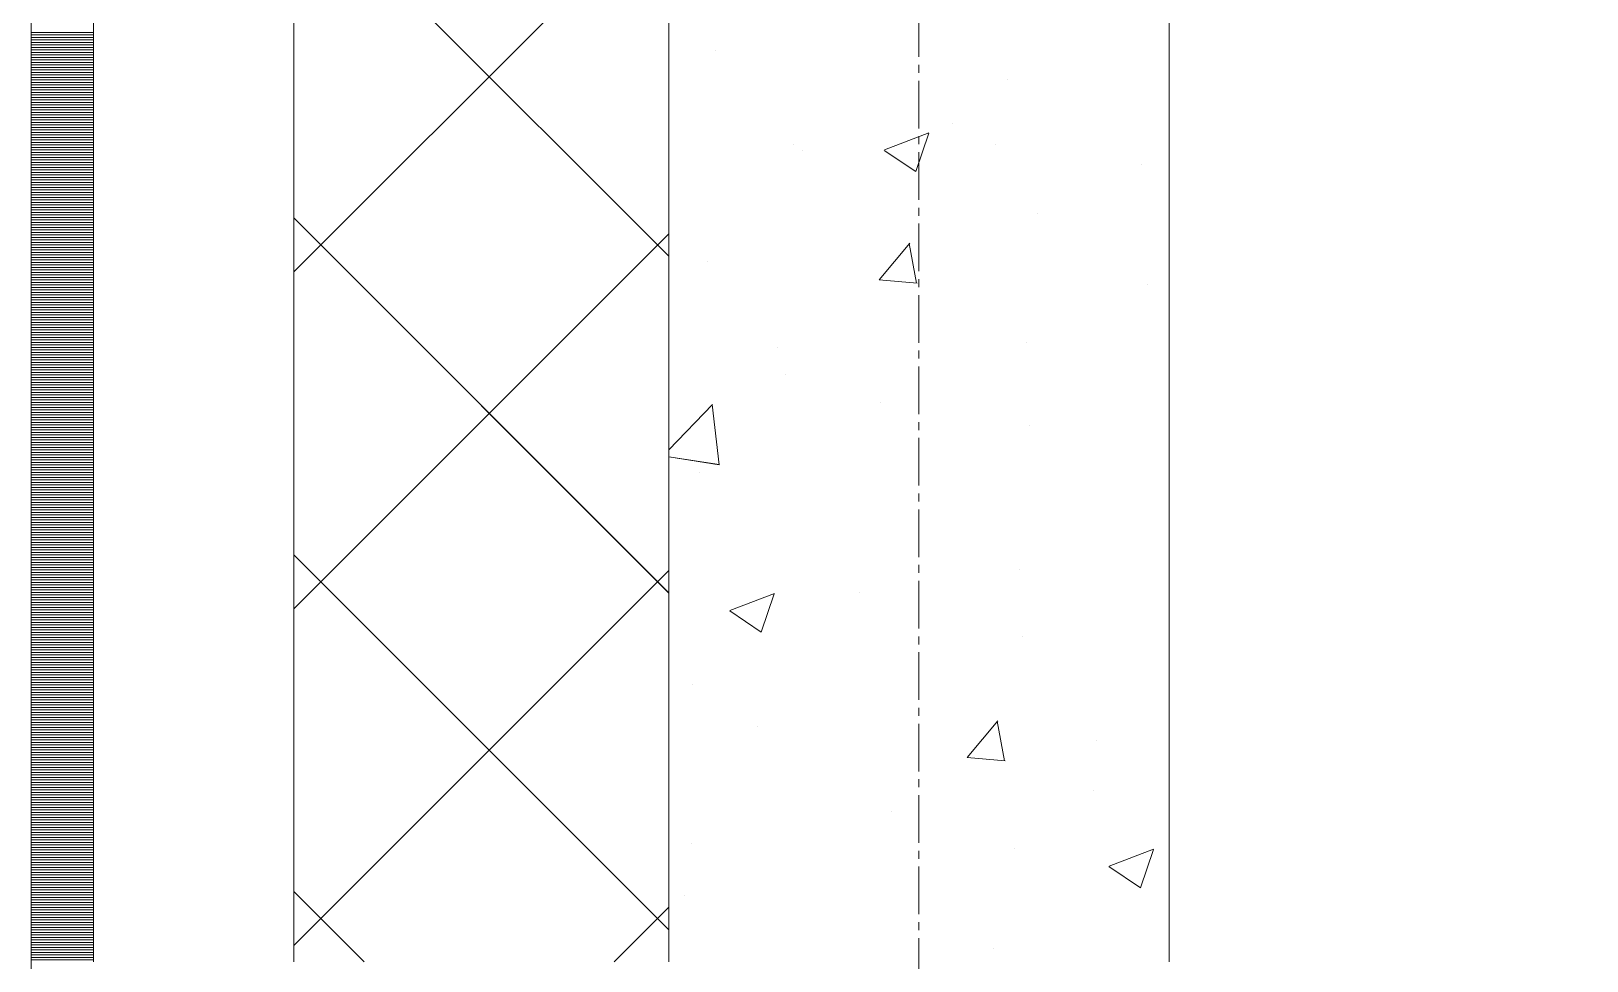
# Model space of a CAD drawing. Header units: millimetres. Extents: x 470010 to 1231400, y -134005 to 421770.
# Drawn here: x 806168 to 806790, y 137314 to 137685 of the extents above; entities that cross this region are included whole.
import ezdxf
from ezdxf.enums import TextEntityAlignment as Align

# ---------------------------------------------------------------- set-up
doc = ezdxf.new("R2010")
doc.units = ezdxf.units.MM
doc.linetypes.add('CENTER2', pattern=[28.575, 19.05, -3.175, 3.175, -3.175])
doc.linetypes.add('DASHED', pattern=[19.05, 12.7, -6.35])
doc.layers.get('Defpoints').update_dxf_attribs({"color": 140})
doc.layers.add('АР_Делит', color=120, linetype='Continuous', lineweight=0, plot=False)
for name, color, linetype, lineweight in [('АР_Стены ПЕНОблок', 52, 'Continuous', 20), ('АР_Тонкая', 254, 'Continuous', 5), ('АР_Утеплитель', 31, 'Continuous', 0), ('АР_Штриховка', 8, 'Continuous', 0)]:
    doc.layers.add(name, color=color, linetype=linetype, lineweight=lineweight)
doc.layers.add('РД_Оси_100', color=7, linetype='Continuous', lineweight=0, true_color=0x525252)
doc.styles.add('style1', font='ARIALN.TTF')

# ---------------------------------------------------------------- blocks, each defined once
blk = doc.blocks.new('СОШ_2200_АР_ОСИ_М100_28.05.24')
at = {"layer": 'АР_Делит', "color": 251, "linetype": 'DASHED', "true_color": 0x636466}
blk.add_lwpolyline([(114955, 135155), (114955, -355), (93595.036, -355), (93595.036, 13855), (94145, 13855), (94145, 68320), (66055, 68320), (66055, 13857.73), (83455, 13857.73), (83455, -355), (45245, -355), (45245, 13145), (44695, 13145), (44695, 26755), (45245, 26755), (45245, 68320), (20455, 68320), (20455, 26755), (27955, 26755), (27955, 13145), (-355, 13145), (-355, 100855)], dxfattribs=at)
at = {"layer": 'РД_Оси_100', "color": 251, "linetype": 'CENTER2', "true_color": 0x636466}
blk.add_line((0, -6155), (0, 139938.679), dxfattribs=at)
blk = doc.blocks.new('A$C9108343f')
at = {"layer": 'АР_Стены ПЕНОблок', "color": 18, "linetype": 'Continuous', "lineweight": 20, "true_color": 0x000000}
for p, q in [((140704.09, 313879.49), (140704.09, 237679.49)), ((140904.09, 237679.49), (140904.09, 313879.49))]:
    blk.add_line(p, q, dxfattribs=at)
at = {"layer": 'АР_Тонкая', "color": 18, "linetype": 'Continuous', "lineweight": 5, "true_color": 0x000000}
for p, q in [((140449.09, 313879.49), (140449.09, 237679.49)), ((140474.09, 313879.49), (140474.09, 237679.49)), ((140474.09, 237679.49), (140474.09, 313879.49)), ((140554.09, 237679.49), (140554.09, 313879.49))]:
    blk.add_line(p, q, dxfattribs=at)
at = {"layer": 'АР_Утеплитель', "color": 18, "linetype": 'Continuous', "lineweight": 0, "true_color": 0x000000}
for p, q in [((140554.09, 313879.49), (140554.09, 237679.49)), ((140704.09, 237679.49), (140704.09, 313879.49))]:
    blk.add_line(p, q, dxfattribs=at)
at = {"layer": 'АР_Штриховка', "color": 18, "linetype": 'Continuous', "lineweight": 0, "true_color": 0x000000}
for p, q in [((140704.09, 237961.71), (140554.09, 238111.71)), ((140554.09, 237955.43), (140704.09, 238105.43)), ((140449.09, 238051.24), (140474.09, 238051.24)), ((140449.09, 238050.24), (140474.09, 238050.24)), ((140449.09, 238049.24), (140474.09, 238049.24)), ((140449.09, 238048.24), (140474.09, 238048.24)), ((140449.09, 238047.24), (140474.09, 238047.24)), ((140449.09, 238046.24), (140474.09, 238046.24)), ((140449.09, 238045.24), (140474.09, 238045.24)), ((140449.09, 238044.24), (140474.09, 238044.24)), ((140449.09, 238043.24), (140474.09, 238043.24)), ((140449.09, 238042.24), (140474.09, 238042.24)), ((140449.09, 238041.24), (140474.09, 238041.24)), ((140449.09, 238040.24), (140474.09, 238040.24)), ((140722.67, 238044.15), (140722.67, 238044.15)), ((140449.09, 238039.24), (140474.09, 238039.24)), ((140449.09, 238038.24), (140474.09, 238038.24)), ((140449.09, 238037.24), (140474.09, 238037.24)), ((140449.09, 238036.24), (140474.09, 238036.24)), ((140449.09, 238035.24), (140474.09, 238035.24)), ((140449.09, 238034.24), (140474.09, 238034.24)), ((140449.09, 238033.24), (140474.09, 238033.24)), ((140449.09, 238032.24), (140474.09, 238032.24)), ((140449.09, 238031.24), (140474.09, 238031.24)), ((140449.09, 238030.24), (140474.09, 238030.24)), ((140449.09, 238029.24), (140474.09, 238029.24)), ((140449.09, 238028.24), (140474.09, 238028.24)), ((140449.09, 238027.24), (140474.09, 238027.24)), ((140839.45, 238032.46), (140839.45, 238032.46)), ((140449.09, 238026.24), (140474.09, 238026.24)), ((140449.09, 238025.24), (140474.09, 238025.24)), ((140449.09, 238024.24), (140474.09, 238024.24)), ((140449.09, 238023.24), (140474.09, 238023.24)), ((140449.09, 238022.24), (140474.09, 238022.24)), ((140449.09, 238021.24), (140474.09, 238021.24)), ((140449.09, 238020.24), (140474.09, 238020.24)), ((140449.09, 238019.24), (140474.09, 238019.24)), ((140449.09, 238018.24), (140474.09, 238018.24)), ((140449.09, 238017.24), (140474.09, 238017.24)), ((140449.09, 238016.24), (140474.09, 238016.24)), ((140449.09, 238015.24), (140474.09, 238015.24)), ((140817.59, 238014.72), (140817.59, 238014.72)), ((140449.09, 238014.24), (140474.09, 238014.24)), ((140449.09, 238013.24), (140474.09, 238013.24)), ((140449.09, 238012.24), (140474.09, 238012.24)), ((140449.09, 238011.24), (140474.09, 238011.24)), ((140449.09, 238010.24), (140474.09, 238010.24)), ((140449.09, 238009.24), (140474.09, 238009.24)), ((140790.3, 238004.23), (140808.09, 238011.06)), ((140802.86, 237995.53), (140808.01, 238010.88)), ((140449.09, 238008.24), (140474.09, 238008.24)), ((140449.09, 238007.24), (140474.09, 238007.24)), ((140449.09, 238006.24), (140474.09, 238006.24)), ((140449.09, 238005.24), (140474.09, 238005.24)), ((140449.09, 238004.24), (140474.09, 238004.24)), ((140449.09, 238003.24), (140474.09, 238003.24)), ((140449.09, 238002.24), (140474.09, 238002.24)), ((140754, 238006.35), (140754, 238006.35)), ((140757.42, 238004.07), (140757.42, 238004.07)), ((140790.22, 238004.05), (140802.86, 237995.53)), ((140834.74, 238006.36), (140834.74, 238006.36)), ((140449.09, 238001.24), (140474.09, 238001.24)), ((140449.09, 238000.24), (140474.09, 238000.24)), ((140449.09, 237999.24), (140474.09, 237999.24)), ((140449.09, 237998.24), (140474.09, 237998.24)), ((140449.09, 237997.24), (140474.09, 237997.24)), ((140449.09, 237996.24), (140474.09, 237996.24)), ((140893.01, 237998.34), (140893.01, 237998.34)), ((140449.09, 237995.24), (140474.09, 237995.24)), ((140449.09, 237994.24), (140474.09, 237994.24)), ((140449.09, 237993.24), (140474.09, 237993.24)), ((140449.09, 237992.24), (140474.09, 237992.24)), ((140449.09, 237991.24), (140474.09, 237991.24)), ((140449.09, 237990.24), (140474.09, 237990.24)), ((140449.09, 237989.24), (140474.09, 237989.24)), ((140449.09, 237988.24), (140474.09, 237988.24)), ((140449.09, 237987.24), (140474.09, 237987.24)), ((140449.09, 237986.24), (140474.09, 237986.24)), ((140449.09, 237985.24), (140474.09, 237985.24)), ((140449.09, 237984.24), (140474.09, 237984.24)), ((140449.09, 237983.24), (140474.09, 237983.24)), ((140449.09, 237982.24), (140474.09, 237982.24)), ((140449.09, 237981.24), (140474.09, 237981.24)), ((140449.09, 237980.24), (140474.09, 237980.24)), ((140449.09, 237979.24), (140474.09, 237979.24)), ((140449.09, 237978.24), (140474.09, 237978.24)), ((140449.09, 237977.24), (140474.09, 237977.24)), ((140851.5, 237978.64), (140851.5, 237978.64)), ((140449.09, 237976.24), (140474.09, 237976.24)), ((140449.09, 237975.24), (140474.09, 237975.24)), ((140449.09, 237974.24), (140474.09, 237974.24)), ((140449.09, 237973.24), (140474.09, 237973.24)), ((140449.09, 237972.24), (140474.09, 237972.24)), ((140449.09, 237971.24), (140474.09, 237971.24)), ((140704.09, 237827.01), (140554.09, 237977.01)), ((140449.09, 237970.24), (140474.09, 237970.24)), ((140449.09, 237969.24), (140474.09, 237969.24)), ((140449.09, 237968.24), (140474.09, 237968.24)), ((140449.09, 237967.24), (140474.09, 237967.24)), ((140449.09, 237966.24), (140474.09, 237966.24)), ((140449.09, 237965.24), (140474.09, 237965.24)), ((140554.09, 237820.72), (140704.09, 237970.72)), ((140788.17, 237952.28), (140800.41, 237966.88)), ((140803.1, 237950.9), (140800.16, 237966.82)), ((140449.09, 237964.24), (140474.09, 237964.24)), ((140449.09, 237963.24), (140474.09, 237963.24)), ((140449.09, 237962.24), (140474.09, 237962.24)), ((140449.09, 237961.24), (140474.09, 237961.24)), ((140449.09, 237960.24), (140474.09, 237960.24)), ((140449.09, 237959.24), (140474.09, 237959.24)), ((140719.58, 237959.59), (140719.58, 237959.59)), ((140449.09, 237958.24), (140474.09, 237958.24)), ((140449.09, 237957.24), (140474.09, 237957.24)), ((140449.09, 237956.24), (140474.09, 237956.24)), ((140449.09, 237955.24), (140474.09, 237955.24)), ((140449.09, 237954.24), (140474.09, 237954.24)), ((140449.09, 237953.24), (140474.09, 237953.24)), ((140788.17, 237952.27), (140803.35, 237950.95)), ((140449.09, 237952.24), (140474.09, 237952.24)), ((140449.09, 237951.24), (140474.09, 237951.24)), ((140449.09, 237950.24), (140474.09, 237950.24)), ((140449.09, 237949.24), (140474.09, 237949.24)), ((140449.09, 237948.24), (140474.09, 237948.24)), ((140449.09, 237947.24), (140474.09, 237947.24)), ((140449.09, 237946.24), (140474.09, 237946.24)), ((140895.6, 237950.59), (140895.6, 237950.59)), ((140449.09, 237945.24), (140474.09, 237945.24)), ((140449.09, 237944.24), (140474.09, 237944.24)), ((140449.09, 237943.24), (140474.09, 237943.24)), ((140449.09, 237942.24), (140474.09, 237942.24)), ((140449.09, 237941.24), (140474.09, 237941.24)), ((140449.09, 237940.24), (140474.09, 237940.24)), ((140449.09, 237939.24), (140474.09, 237939.24)), ((140449.09, 237938.24), (140474.09, 237938.24)), ((140449.09, 237937.24), (140474.09, 237937.24)), ((140449.09, 237936.24), (140474.09, 237936.24)), ((140449.09, 237935.24), (140474.09, 237935.24)), ((140449.09, 237934.24), (140474.09, 237934.24)), ((140449.09, 237933.24), (140474.09, 237933.24)), ((140449.09, 237932.24), (140474.09, 237932.24)), ((140449.09, 237931.24), (140474.09, 237931.24)), ((140449.09, 237930.24), (140474.09, 237930.24)), ((140449.09, 237929.24), (140474.09, 237929.24)), ((140449.09, 237928.24), (140474.09, 237928.24)), ((140449.09, 237927.24), (140474.09, 237927.24)), ((140449.09, 237926.24), (140474.09, 237926.24)), ((140449.09, 237925.24), (140474.09, 237925.24)), ((140449.09, 237924.24), (140474.09, 237924.24)), ((140449.09, 237923.24), (140474.09, 237923.24)), ((140449.09, 237922.24), (140474.09, 237922.24)), ((140449.09, 237921.24), (140474.09, 237921.24)), ((140747.47, 237925.16), (140747.47, 237925.16)), ((140846.97, 237927.21), (140846.97, 237927.21)), ((140449.09, 237920.24), (140474.09, 237920.24)), ((140449.09, 237919.24), (140474.09, 237919.24)), ((140449.09, 237918.24), (140474.09, 237918.24)), ((140449.09, 237917.24), (140474.09, 237917.24)), ((140449.09, 237916.24), (140474.09, 237916.24)), ((140449.09, 237915.24), (140474.09, 237915.24)), ((140449.09, 237914.24), (140474.09, 237914.24)), ((140449.09, 237913.24), (140474.09, 237913.24)), ((140449.09, 237912.24), (140474.09, 237912.24)), ((140449.09, 237911.24), (140474.09, 237911.24)), ((140449.09, 237910.24), (140474.09, 237910.24)), ((140449.09, 237909.24), (140474.09, 237909.24)), ((140750.77, 237914.54), (140750.77, 237914.54)), ((140449.09, 237908.24), (140474.09, 237908.24)), ((140449.09, 237907.24), (140474.09, 237907.24)), ((140449.09, 237906.24), (140474.09, 237906.24)), ((140449.09, 237905.24), (140474.09, 237905.24)), ((140449.09, 237904.24), (140474.09, 237904.24)), ((140449.09, 237903.24), (140474.09, 237903.24)), ((140788.92, 237903.35), (140788.92, 237903.35)), ((140449.09, 237902.24), (140474.09, 237902.24)), ((140449.09, 237901.24), (140474.09, 237901.24)), ((140449.09, 237900.24), (140474.09, 237900.24)), ((140449.09, 237899.24), (140474.09, 237899.24)), ((140449.09, 237898.24), (140474.09, 237898.24)), ((140449.09, 237897.24), (140474.09, 237897.24)), ((140704.09, 237884.25), (140721.5, 237902.39)), ((140724.26, 237878.26), (140721.45, 237902.38)), ((140449.09, 237896.24), (140474.09, 237896.24)), ((140449.09, 237895.24), (140474.09, 237895.24)), ((140449.09, 237894.24), (140474.09, 237894.24)), ((140449.09, 237893.24), (140474.09, 237893.24)), ((140449.09, 237892.24), (140474.09, 237892.24)), ((140449.09, 237891.24), (140474.09, 237891.24)), ((140449.09, 237890.24), (140474.09, 237890.24)), ((140848.42, 237894.08), (140848.42, 237894.08)), ((140449.09, 237889.24), (140474.09, 237889.24)), ((140449.09, 237888.24), (140474.09, 237888.24)), ((140449.09, 237887.24), (140474.09, 237887.24)), ((140449.09, 237886.24), (140474.09, 237886.24)), ((140449.09, 237885.24), (140474.09, 237885.24)), ((140449.09, 237884.24), (140474.09, 237884.24)), ((140449.09, 237883.24), (140474.09, 237883.24)), ((140449.09, 237882.24), (140474.09, 237882.24)), ((140449.09, 237881.24), (140474.09, 237881.24)), ((140449.09, 237880.24), (140474.09, 237880.24)), ((140449.09, 237879.24), (140474.09, 237879.24)), ((140449.09, 237878.24), (140474.09, 237878.24)), ((140704.09, 237881.46), (140724.27, 237878.34)), ((140449.09, 237877.24), (140474.09, 237877.24)), ((140449.09, 237876.24), (140474.09, 237876.24)), ((140449.09, 237875.24), (140474.09, 237875.24)), ((140449.09, 237874.24), (140474.09, 237874.24)), ((140449.09, 237873.24), (140474.09, 237873.24)), ((140449.09, 237872.24), (140474.09, 237872.24)), ((140716.49, 237875.04), (140716.49, 237875.04)), ((140449.09, 237871.24), (140474.09, 237871.24)), ((140449.09, 237870.24), (140474.09, 237870.24)), ((140449.09, 237869.24), (140474.09, 237869.24)), ((140449.09, 237868.24), (140474.09, 237868.24)), ((140449.09, 237867.24), (140474.09, 237867.24)), ((140449.09, 237866.24), (140474.09, 237866.24)), ((140449.09, 237865.24), (140474.09, 237865.24)), ((140449.09, 237864.24), (140474.09, 237864.24)), ((140449.09, 237863.24), (140474.09, 237863.24)), ((140449.09, 237862.24), (140474.09, 237862.24)), ((140449.09, 237861.24), (140474.09, 237861.24)), ((140449.09, 237860.24), (140474.09, 237860.24)), ((140449.09, 237859.24), (140474.09, 237859.24)), ((140449.09, 237858.24), (140474.09, 237858.24)), ((140449.09, 237857.24), (140474.09, 237857.24)), ((140449.09, 237856.24), (140474.09, 237856.24)), ((140449.09, 237855.24), (140474.09, 237855.24)), ((140449.09, 237854.24), (140474.09, 237854.24)), ((140449.09, 237853.24), (140474.09, 237853.24)), ((140449.09, 237852.24), (140474.09, 237852.24)), ((140449.09, 237851.24), (140474.09, 237851.24)), ((140449.09, 237850.24), (140474.09, 237850.24)), ((140449.09, 237849.24), (140474.09, 237849.24)), ((140449.09, 237848.24), (140474.09, 237848.24)), ((140449.09, 237847.24), (140474.09, 237847.24)), ((140449.09, 237846.24), (140474.09, 237846.24)), ((140449.09, 237845.24), (140474.09, 237845.24)), ((140449.09, 237844.24), (140474.09, 237844.24)), ((140449.09, 237843.24), (140474.09, 237843.24)), ((140449.09, 237842.24), (140474.09, 237842.24)), ((140449.09, 237841.24), (140474.09, 237841.24)), ((140704.09, 237692.3), (140554.09, 237842.3)), ((140449.09, 237840.24), (140474.09, 237840.24)), ((140449.09, 237839.24), (140474.09, 237839.24)), ((140449.09, 237838.24), (140474.09, 237838.24)), ((140449.09, 237837.24), (140474.09, 237837.24)), ((140449.09, 237836.24), (140474.09, 237836.24)), ((140449.09, 237835.24), (140474.09, 237835.24)), ((140449.09, 237834.24), (140474.09, 237834.24)), ((140554.09, 237686.02), (140704.09, 237836.02)), ((140844.48, 237836.27), (140844.48, 237836.27)), ((140449.09, 237833.24), (140474.09, 237833.24)), ((140449.09, 237832.24), (140474.09, 237832.24)), ((140449.09, 237831.24), (140474.09, 237831.24)), ((140449.09, 237830.24), (140474.09, 237830.24)), ((140449.09, 237829.24), (140474.09, 237829.24)), ((140449.09, 237828.24), (140474.09, 237828.24)), ((140449.09, 237827.24), (140474.09, 237827.24)), ((140449.09, 237826.24), (140474.09, 237826.24)), ((140449.09, 237825.24), (140474.09, 237825.24)), ((140449.09, 237824.24), (140474.09, 237824.24)), ((140449.09, 237823.24), (140474.09, 237823.24)), ((140449.09, 237822.24), (140474.09, 237822.24)), ((140728.5, 237820.04), (140746.28, 237826.87)), ((140741.06, 237811.34), (140746.21, 237826.69)), ((140780.15, 237827.03), (140780.15, 237827.03)), ((140449.09, 237821.24), (140474.09, 237821.24)), ((140449.09, 237820.24), (140474.09, 237820.24)), ((140449.09, 237819.24), (140474.09, 237819.24)), ((140449.09, 237818.24), (140474.09, 237818.24)), ((140449.09, 237817.24), (140474.09, 237817.24)), ((140449.09, 237816.24), (140474.09, 237816.24)), ((140728.42, 237819.87), (140741.05, 237811.34)), ((140449.09, 237815.24), (140474.09, 237815.24)), ((140449.09, 237814.24), (140474.09, 237814.24)), ((140449.09, 237813.24), (140474.09, 237813.24)), ((140449.09, 237812.24), (140474.09, 237812.24)), ((140449.09, 237811.24), (140474.09, 237811.24)), ((140449.09, 237810.24), (140474.09, 237810.24)), ((140449.09, 237809.24), (140474.09, 237809.24)), ((140845.33, 237809.53), (140845.33, 237809.53)), ((140449.09, 237808.24), (140474.09, 237808.24)), ((140449.09, 237807.24), (140474.09, 237807.24)), ((140449.09, 237806.24), (140474.09, 237806.24)), ((140449.09, 237805.24), (140474.09, 237805.24)), ((140449.09, 237804.24), (140474.09, 237804.24)), ((140449.09, 237803.24), (140474.09, 237803.24)), ((140449.09, 237802.24), (140474.09, 237802.24)), ((140449.09, 237801.24), (140474.09, 237801.24)), ((140449.09, 237800.24), (140474.09, 237800.24)), ((140449.09, 237799.24), (140474.09, 237799.24)), ((140449.09, 237798.24), (140474.09, 237798.24)), ((140449.09, 237797.24), (140474.09, 237797.24)), ((140449.09, 237796.24), (140474.09, 237796.24)), ((140449.09, 237795.24), (140474.09, 237795.24)), ((140449.09, 237794.24), (140474.09, 237794.24)), ((140449.09, 237793.24), (140474.09, 237793.24)), ((140449.09, 237792.24), (140474.09, 237792.24)), ((140449.09, 237791.24), (140474.09, 237791.24)), ((140449.09, 237790.24), (140474.09, 237790.24)), ((140449.09, 237789.24), (140474.09, 237789.24)), ((140449.09, 237788.24), (140474.09, 237788.24)), ((140449.09, 237787.24), (140474.09, 237787.24)), ((140449.09, 237786.24), (140474.09, 237786.24)), ((140449.09, 237785.24), (140474.09, 237785.24)), ((140713.4, 237790.48), (140713.4, 237790.48)), ((140449.09, 237784.24), (140474.09, 237784.24)), ((140449.09, 237783.24), (140474.09, 237783.24)), ((140449.09, 237782.24), (140474.09, 237782.24)), ((140449.09, 237781.24), (140474.09, 237781.24)), ((140449.09, 237780.24), (140474.09, 237780.24)), ((140449.09, 237779.24), (140474.09, 237779.24)), ((140449.09, 237778.24), (140474.09, 237778.24)), ((140449.09, 237777.24), (140474.09, 237777.24)), ((140449.09, 237776.24), (140474.09, 237776.24)), ((140449.09, 237775.24), (140474.09, 237775.24)), ((140449.09, 237774.24), (140474.09, 237774.24)), ((140449.09, 237773.24), (140474.09, 237773.24)), ((140449.09, 237772.24), (140474.09, 237772.24)), ((140739.46, 237773.55), (140739.46, 237773.55)), ((140823.41, 237761.23), (140835.66, 237775.82)), ((140838.34, 237759.84), (140835.4, 237775.76)), ((140449.09, 237771.24), (140474.09, 237771.24)), ((140449.09, 237770.24), (140474.09, 237770.24)), ((140449.09, 237769.24), (140474.09, 237769.24)), ((140449.09, 237768.24), (140474.09, 237768.24)), ((140449.09, 237767.24), (140474.09, 237767.24)), ((140449.09, 237766.24), (140474.09, 237766.24)), ((140875.05, 237767.82), (140875.05, 237767.82)), ((140449.09, 237765.24), (140474.09, 237765.24)), ((140449.09, 237764.24), (140474.09, 237764.24)), ((140449.09, 237763.24), (140474.09, 237763.24)), ((140449.09, 237762.24), (140474.09, 237762.24)), ((140449.09, 237761.24), (140474.09, 237761.24)), ((140449.09, 237760.24), (140474.09, 237760.24)), ((140823.41, 237761.22), (140838.59, 237759.89)), ((140449.09, 237759.24), (140474.09, 237759.24)), ((140449.09, 237758.24), (140474.09, 237758.24)), ((140449.09, 237757.24), (140474.09, 237757.24)), ((140449.09, 237756.24), (140474.09, 237756.24)), ((140449.09, 237755.24), (140474.09, 237755.24)), ((140449.09, 237754.24), (140474.09, 237754.24)), ((140449.09, 237753.24), (140474.09, 237753.24)), ((140449.09, 237752.24), (140474.09, 237752.24)), ((140449.09, 237751.24), (140474.09, 237751.24)), ((140449.09, 237750.24), (140474.09, 237750.24)), ((140449.09, 237749.24), (140474.09, 237749.24)), ((140449.09, 237748.24), (140474.09, 237748.24)), ((140449.09, 237747.24), (140474.09, 237747.24)), ((140873.74, 237747.97), (140873.74, 237747.97)), ((140449.09, 237746.24), (140474.09, 237746.24)), ((140449.09, 237745.24), (140474.09, 237745.24)), ((140449.09, 237744.24), (140474.09, 237744.24)), ((140449.09, 237743.24), (140474.09, 237743.24)), ((140449.09, 237742.24), (140474.09, 237742.24)), ((140449.09, 237741.24), (140474.09, 237741.24)), ((140449.09, 237740.24), (140474.09, 237740.24)), ((140449.09, 237739.24), (140474.09, 237739.24)), ((140449.09, 237738.24), (140474.09, 237738.24)), ((140449.09, 237737.24), (140474.09, 237737.24)), ((140449.09, 237736.24), (140474.09, 237736.24)), ((140449.09, 237735.24), (140474.09, 237735.24)), ((140793.01, 237739.43), (140793.01, 237739.43)), ((140449.09, 237734.24), (140474.09, 237734.24)), ((140449.09, 237733.24), (140474.09, 237733.24)), ((140449.09, 237732.24), (140474.09, 237732.24)), ((140449.09, 237731.24), (140474.09, 237731.24)), ((140449.09, 237730.24), (140474.09, 237730.24)), ((140449.09, 237729.24), (140474.09, 237729.24)), ((140449.09, 237728.24), (140474.09, 237728.24)), ((140449.09, 237727.24), (140474.09, 237727.24)), ((140449.09, 237726.24), (140474.09, 237726.24)), ((140449.09, 237725.24), (140474.09, 237725.24)), ((140449.09, 237724.24), (140474.09, 237724.24)), ((140449.09, 237723.24), (140474.09, 237723.24)), ((140449.09, 237722.24), (140474.09, 237722.24)), ((140713.33, 237726.85), (140713.33, 237726.85)), ((140842.24, 237724.97), (140842.24, 237724.97)), ((140880.11, 237717.78), (140897.9, 237724.61)), ((140892.67, 237709.08), (140897.82, 237724.43)), ((140449.09, 237721.24), (140474.09, 237721.24)), ((140449.09, 237720.24), (140474.09, 237720.24)), ((140449.09, 237719.24), (140474.09, 237719.24)), ((140449.09, 237718.24), (140474.09, 237718.24)), ((140449.09, 237717.24), (140474.09, 237717.24)), ((140449.09, 237716.24), (140474.09, 237716.24)), ((140880.03, 237717.6), (140892.67, 237709.08)), ((140449.09, 237715.24), (140474.09, 237715.24)), ((140449.09, 237714.24), (140474.09, 237714.24)), ((140449.09, 237713.24), (140474.09, 237713.24)), ((140449.09, 237712.24), (140474.09, 237712.24)), ((140449.09, 237711.24), (140474.09, 237711.24)), ((140449.09, 237710.24), (140474.09, 237710.24)), ((140449.09, 237709.24), (140474.09, 237709.24)), ((140449.09, 237708.24), (140474.09, 237708.24)), ((140449.09, 237707.24), (140474.09, 237707.24)), ((140449.09, 237706.24), (140474.09, 237706.24)), ((140449.09, 237705.24), (140474.09, 237705.24)), ((140449.09, 237704.24), (140474.09, 237704.24)), ((140582.2, 237679.49), (140554.09, 237707.6)), ((140710.31, 237705.93), (140710.31, 237705.93)), ((140449.09, 237703.24), (140474.09, 237703.24)), ((140449.09, 237702.24), (140474.09, 237702.24)), ((140449.09, 237701.24), (140474.09, 237701.24)), ((140449.09, 237700.24), (140474.09, 237700.24)), ((140449.09, 237699.24), (140474.09, 237699.24)), ((140449.09, 237698.24), (140474.09, 237698.24)), ((140449.09, 237697.24), (140474.09, 237697.24)), ((140682.27, 237679.49), (140704.09, 237701.31)), ((140449.09, 237696.24), (140474.09, 237696.24)), ((140449.09, 237695.24), (140474.09, 237695.24)), ((140449.09, 237694.24), (140474.09, 237694.24)), ((140449.09, 237693.24), (140474.09, 237693.24)), ((140449.09, 237692.24), (140474.09, 237692.24)), ((140449.09, 237691.24), (140474.09, 237691.24)), ((140449.09, 237690.24), (140474.09, 237690.24)), ((140449.09, 237689.24), (140474.09, 237689.24)), ((140449.09, 237688.24), (140474.09, 237688.24)), ((140449.09, 237687.24), (140474.09, 237687.24)), ((140449.09, 237686.24), (140474.09, 237686.24)), ((140449.09, 237685.24), (140474.09, 237685.24)), ((140449.09, 237684.24), (140474.09, 237684.24)), ((140449.09, 237683.24), (140474.09, 237683.24)), ((140449.09, 237682.24), (140474.09, 237682.24)), ((140449.09, 237681.24), (140474.09, 237681.24)), ((140449.09, 237680.24), (140474.09, 237680.24)), ((140833.99, 237684.72), (140833.99, 237684.72))]:
    blk.add_line(p, q, dxfattribs=at)
at = {"layer": 'РД_Оси_100'}
blk.add_blockref('СОШ_2200_АР_ОСИ_М100_28.05.24', (140804.09, 223079.49), dxfattribs=at)
at = {"layer": 'Defpoints', "color": 18, "true_color": 0x000000, "style": 'style1'}
for p in [(143949.34, 316089.12), (143974.98, 281639.5), (143890.4, 273244.71), (143839.99, 264276.81), (143967.75, 254892.38), (12251.96, 104178.14), (12382.58, 96023.14)]:
    blk.add_attdef('АР-ПОМЕЩЕНИЕ:НАИМЕНОВАНИЕ', text='', height=100, dxfattribs=at).set_placement(p, align=Align.MIDDLE)
at = {"layer": 'Defpoints', "color": 18, "true_color": 0x000000, "style": 'style1', "flags": 8}
for p in [(143951.3, 279099.09), (143848.34, 269251.11), (143875.33, 260094.25), (144049.74, 250824.7), (163419.28, 238153.36), (155897.46, 237965.97), (183037.2, 237965.97), (143342.94, 237876.19)]:
    blk.add_attdef('АР-ПОМЕЩЕНИЕ:НАИМЕНОВАНИЕ', text='', height=100, dxfattribs=at).set_placement(p, align=Align.MIDDLE)

msp = doc.modelspace()

# ---------------------------------------------------------------- linework, layer by layer
at = {"layer": 'АР_Стены ПЕНОблок', "color": 18, "linetype": 'Continuous', "lineweight": 20, "true_color": 0x000000}
for p, q in [((806422.706, 213513.251), (806422.706, 137313.251)), ((806622.706, 137313.251), (806622.706, 213513.251))]:
    msp.add_line(p, q, dxfattribs=at)
at = {"layer": 'АР_Тонкая', "color": 18, "linetype": 'Continuous', "lineweight": 5, "true_color": 0x000000}
for p, q in [((806167.706, 213513.251), (806167.706, 137313.251)), ((806192.706, 213513.251), (806192.706, 137313.251)), ((806192.706, 137313.251), (806192.706, 213513.251)), ((806272.706, 137313.251), (806272.706, 213513.251))]:
    msp.add_line(p, q, dxfattribs=at)
at = {"layer": 'АР_Утеплитель', "color": 18, "linetype": 'Continuous', "lineweight": 0, "true_color": 0x000000}
for p, q in [((806272.706, 213513.251), (806272.706, 137313.251)), ((806422.706, 137313.251), (806422.706, 213513.251))]:
    msp.add_line(p, q, dxfattribs=at)
at = {"layer": 'АР_Штриховка', "color": 18, "linetype": 'Continuous', "lineweight": 0, "true_color": 0x000000}
for p, q in [((806422.706, 137595.47), (806272.706, 137745.47)), ((806272.706, 137589.183), (806422.706, 137739.183)), ((806167.706, 137685), (806192.706, 137685)), ((806167.706, 137684), (806192.706, 137684)), ((806167.706, 137683), (806192.706, 137683)), ((806167.706, 137682), (806192.706, 137682)), ((806167.706, 137681), (806192.706, 137681)), ((806167.706, 137680), (806192.706, 137680)), ((806167.706, 137679), (806192.706, 137679)), ((806167.706, 137678), (806192.706, 137678)), ((806167.706, 137677), (806192.706, 137677)), ((806167.706, 137676), (806192.706, 137676)), ((806167.706, 137675), (806192.706, 137675)), ((806167.706, 137674), (806192.706, 137674)), ((806167.706, 137673), (806192.706, 137673)), ((806167.706, 137672), (806192.706, 137672)), ((806167.706, 137671), (806192.706, 137671)), ((806167.706, 137670), (806192.706, 137670)), ((806167.706, 137669), (806192.706, 137669)), ((806167.706, 137668), (806192.706, 137668)), ((806167.706, 137667), (806192.706, 137667)), ((806167.706, 137666), (806192.706, 137666)), ((806167.706, 137665), (806192.706, 137665)), ((806167.706, 137664), (806192.706, 137664)), ((806167.706, 137663), (806192.706, 137663)), ((806167.706, 137662), (806192.706, 137662)), ((806167.706, 137661), (806192.706, 137661)), ((806167.706, 137660), (806192.706, 137660)), ((806167.706, 137659), (806192.706, 137659)), ((806167.706, 137658), (806192.706, 137658)), ((806167.706, 137657), (806192.706, 137657)), ((806167.706, 137656), (806192.706, 137656)), ((806167.706, 137655), (806192.706, 137655)), ((806167.706, 137654), (806192.706, 137654)), ((806167.706, 137653), (806192.706, 137653)), ((806167.706, 137652), (806192.706, 137652)), ((806167.706, 137651), (806192.706, 137651)), ((806167.706, 137650), (806192.706, 137650)), ((806167.706, 137649), (806192.706, 137649)), ((806167.706, 137648), (806192.706, 137648)), ((806167.706, 137647), (806192.706, 137647)), ((806167.706, 137646), (806192.706, 137646)), ((806167.706, 137645), (806192.706, 137645)), ((806167.706, 137644), (806192.706, 137644)), ((806167.706, 137643), (806192.706, 137643)), ((806167.706, 137642), (806192.706, 137642)), ((806508.915, 137637.989), (806526.699, 137644.816)), ((806521.474, 137629.289), (806526.624, 137644.638)), ((806167.706, 137641), (806192.706, 137641)), ((806167.706, 137640), (806192.706, 137640)), ((806167.706, 137639), (806192.706, 137639)), ((806167.706, 137638), (806192.706, 137638)), ((806167.706, 137637), (806192.706, 137637)), ((806167.706, 137636), (806192.706, 137636)), ((806508.834, 137637.812), (806521.469, 137629.29)), ((806167.706, 137635), (806192.706, 137635)), ((806167.706, 137634), (806192.706, 137634)), ((806167.706, 137633), (806192.706, 137633)), ((806167.706, 137632), (806192.706, 137632)), ((806167.706, 137631), (806192.706, 137631)), ((806167.706, 137630), (806192.706, 137630)), ((806167.706, 137629), (806192.706, 137629)), ((806167.706, 137628), (806192.706, 137628)), ((806167.706, 137627), (806192.706, 137627)), ((806167.706, 137626), (806192.706, 137626)), ((806167.706, 137625), (806192.706, 137625)), ((806167.706, 137624), (806192.706, 137624)), ((806167.706, 137623), (806192.706, 137623)), ((806167.706, 137622), (806192.706, 137622)), ((806167.706, 137621), (806192.706, 137621)), ((806167.706, 137620), (806192.706, 137620)), ((806167.706, 137619), (806192.706, 137619)), ((806167.706, 137618), (806192.706, 137618)), ((806167.706, 137617), (806192.706, 137617)), ((806167.706, 137616), (806192.706, 137616)), ((806167.706, 137615), (806192.706, 137615)), ((806167.706, 137614), (806192.706, 137614)), ((806167.706, 137613), (806192.706, 137613)), ((806167.706, 137612), (806192.706, 137612)), ((806167.706, 137611), (806192.706, 137611)), ((806422.706, 137460.766), (806272.706, 137610.766)), ((806167.706, 137610), (806192.706, 137610)), ((806167.706, 137609), (806192.706, 137609)), ((806167.706, 137608), (806192.706, 137608)), ((806167.706, 137607), (806192.706, 137607)), ((806167.706, 137606), (806192.706, 137606)), ((806167.706, 137605), (806192.706, 137605)), ((806272.706, 137454.479), (806422.706, 137604.479)), ((806167.706, 137604), (806192.706, 137604)), ((806167.706, 137603), (806192.706, 137603)), ((806167.706, 137602), (806192.706, 137602)), ((806167.706, 137601), (806192.706, 137601)), ((806167.706, 137600), (806192.706, 137600)), ((806167.706, 137599), (806192.706, 137599)), ((806506.781, 137586.042), (806519.026, 137600.636)), ((806521.71, 137584.658), (806518.773, 137600.579)), ((806167.706, 137598), (806192.706, 137598)), ((806167.706, 137597), (806192.706, 137597)), ((806167.706, 137596), (806192.706, 137596)), ((806167.706, 137595), (806192.706, 137595)), ((806167.706, 137594), (806192.706, 137594)), ((806167.706, 137593), (806192.706, 137593)), ((806167.706, 137592), (806192.706, 137592)), ((806167.706, 137591), (806192.706, 137591)), ((806167.706, 137590), (806192.706, 137590)), ((806167.706, 137589), (806192.706, 137589)), ((806167.706, 137588), (806192.706, 137588)), ((806167.706, 137587), (806192.706, 137587)), ((806167.706, 137586), (806192.706, 137586)), ((806506.78, 137586.033), (806521.962, 137584.704)), ((806167.706, 137585), (806192.706, 137585)), ((806167.706, 137584), (806192.706, 137584)), ((806167.706, 137583), (806192.706, 137583)), ((806167.706, 137582), (806192.706, 137582)), ((806167.706, 137581), (806192.706, 137581)), ((806167.706, 137580), (806192.706, 137580)), ((806167.706, 137579), (806192.706, 137579)), ((806167.706, 137578), (806192.706, 137578)), ((806167.706, 137577), (806192.706, 137577)), ((806167.706, 137576), (806192.706, 137576)), ((806167.706, 137575), (806192.706, 137575)), ((806167.706, 137574), (806192.706, 137574)), ((806167.706, 137573), (806192.706, 137573)), ((806167.706, 137572), (806192.706, 137572)), ((806167.706, 137571), (806192.706, 137571)), ((806167.706, 137570), (806192.706, 137570)), ((806167.706, 137569), (806192.706, 137569)), ((806167.706, 137568), (806192.706, 137568)), ((806167.706, 137567), (806192.706, 137567)), ((806167.706, 137566), (806192.706, 137566)), ((806167.706, 137565), (806192.706, 137565)), ((806167.706, 137564), (806192.706, 137564)), ((806167.706, 137563), (806192.706, 137563)), ((806167.706, 137562), (806192.706, 137562)), ((806167.706, 137561), (806192.706, 137561)), ((806167.706, 137560), (806192.706, 137560)), ((806167.706, 137559), (806192.706, 137559)), ((806167.706, 137558), (806192.706, 137558)), ((806167.706, 137557), (806192.706, 137557)), ((806167.706, 137556), (806192.706, 137556)), ((806167.706, 137555), (806192.706, 137555)), ((806167.706, 137554), (806192.706, 137554)), ((806167.706, 137553), (806192.706, 137553)), ((806167.706, 137552), (806192.706, 137552)), ((806167.706, 137551), (806192.706, 137551)), ((806167.706, 137550), (806192.706, 137550)), ((806167.706, 137549), (806192.706, 137549)), ((806167.706, 137548), (806192.706, 137548)), ((806167.706, 137547), (806192.706, 137547)), ((806167.706, 137546), (806192.706, 137546)), ((806167.706, 137545), (806192.706, 137545)), ((806167.706, 137544), (806192.706, 137544)), ((806167.706, 137543), (806192.706, 137543)), ((806167.706, 137542), (806192.706, 137542)), ((806167.706, 137541), (806192.706, 137541)), ((806167.706, 137540), (806192.706, 137540)), ((806167.706, 137539), (806192.706, 137539)), ((806167.706, 137538), (806192.706, 137538)), ((806167.706, 137537), (806192.706, 137537)), ((806167.706, 137536), (806192.706, 137536)), ((806422.706, 137518.004), (806440.11, 137536.143)), ((806442.87, 137512.015), (806440.064, 137536.138)), ((806167.706, 137535), (806192.706, 137535)), ((806167.706, 137534), (806192.706, 137534)), ((806167.706, 137533), (806192.706, 137533)), ((806167.706, 137532), (806192.706, 137532)), ((806167.706, 137531), (806192.706, 137531)), ((806167.706, 137530), (806192.706, 137530)), ((806167.706, 137529), (806192.706, 137529)), ((806167.706, 137528), (806192.706, 137528)), ((806167.706, 137527), (806192.706, 137527)), ((806167.706, 137526), (806192.706, 137526)), ((806167.706, 137525), (806192.706, 137525)), ((806167.706, 137524), (806192.706, 137524)), ((806167.706, 137523), (806192.706, 137523)), ((806167.706, 137522), (806192.706, 137522)), ((806167.706, 137521), (806192.706, 137521)), ((806167.706, 137520), (806192.706, 137520)), ((806167.706, 137519), (806192.706, 137519)), ((806167.706, 137518), (806192.706, 137518)), ((806167.706, 137517), (806192.706, 137517)), ((806167.706, 137516), (806192.706, 137516)), ((806167.706, 137515), (806192.706, 137515)), ((806167.706, 137514), (806192.706, 137514)), ((806167.706, 137513), (806192.706, 137513)), ((806167.706, 137512), (806192.706, 137512)), ((806422.706, 137515.222), (806442.882, 137512.093)), ((806167.706, 137511), (806192.706, 137511)), ((806167.706, 137510), (806192.706, 137510)), ((806167.706, 137509), (806192.706, 137509)), ((806167.706, 137508), (806192.706, 137508)), ((806167.706, 137507), (806192.706, 137507)), ((806167.706, 137506), (806192.706, 137506)), ((806167.706, 137505), (806192.706, 137505)), ((806167.706, 137504), (806192.706, 137504)), ((806167.706, 137503), (806192.706, 137503)), ((806167.706, 137502), (806192.706, 137502)), ((806167.706, 137501), (806192.706, 137501)), ((806167.706, 137500), (806192.706, 137500)), ((806167.706, 137499), (806192.706, 137499)), ((806167.706, 137498), (806192.706, 137498)), ((806167.706, 137497), (806192.706, 137497)), ((806167.706, 137496), (806192.706, 137496)), ((806167.706, 137495), (806192.706, 137495)), ((806167.706, 137494), (806192.706, 137494)), ((806167.706, 137493), (806192.706, 137493)), ((806167.706, 137492), (806192.706, 137492)), ((806167.706, 137491), (806192.706, 137491)), ((806167.706, 137490), (806192.706, 137490)), ((806167.706, 137489), (806192.706, 137489)), ((806167.706, 137488), (806192.706, 137488)), ((806167.706, 137487), (806192.706, 137487)), ((806167.706, 137486), (806192.706, 137486)), ((806167.706, 137485), (806192.706, 137485)), ((806167.706, 137484), (806192.706, 137484)), ((806167.706, 137483), (806192.706, 137483)), ((806167.706, 137482), (806192.706, 137482)), ((806167.706, 137481), (806192.706, 137481)), ((806167.706, 137480), (806192.706, 137480)), ((806167.706, 137479), (806192.706, 137479)), ((806167.706, 137478), (806192.706, 137478)), ((806167.706, 137477), (806192.706, 137477)), ((806167.706, 137476), (806192.706, 137476)), ((806167.706, 137475), (806192.706, 137475)), ((806167.706, 137474), (806192.706, 137474)), ((806422.706, 137326.062), (806272.706, 137476.062)), ((806167.706, 137473), (806192.706, 137473)), ((806167.706, 137472), (806192.706, 137472)), ((806167.706, 137471), (806192.706, 137471)), ((806167.706, 137470), (806192.706, 137470)), ((806167.706, 137469), (806192.706, 137469)), ((806167.706, 137468), (806192.706, 137468)), ((806272.706, 137319.775), (806422.706, 137469.775)), ((806167.706, 137467), (806192.706, 137467)), ((806167.706, 137466), (806192.706, 137466)), ((806167.706, 137465), (806192.706, 137465)), ((806167.706, 137464), (806192.706, 137464)), ((806167.706, 137463), (806192.706, 137463)), ((806167.706, 137462), (806192.706, 137462)), ((806167.706, 137461), (806192.706, 137461)), ((806167.706, 137460), (806192.706, 137460)), ((806167.706, 137459), (806192.706, 137459)), ((806167.706, 137458), (806192.706, 137458)), ((806167.706, 137457), (806192.706, 137457)), ((806167.706, 137456), (806192.706, 137456)), ((806447.112, 137453.801), (806464.897, 137460.628)), ((806459.672, 137445.101), (806464.822, 137460.45)), ((806167.706, 137455), (806192.706, 137455)), ((806167.706, 137454), (806192.706, 137454)), ((806167.706, 137453), (806192.706, 137453)), ((806167.706, 137452), (806192.706, 137452)), ((806167.706, 137451), (806192.706, 137451)), ((806167.706, 137450), (806192.706, 137450)), ((806167.706, 137449), (806192.706, 137449)), ((806447.032, 137453.624), (806459.667, 137445.102)), ((806167.706, 137448), (806192.706, 137448)), ((806167.706, 137447), (806192.706, 137447)), ((806167.706, 137446), (806192.706, 137446)), ((806167.706, 137445), (806192.706, 137445)), ((806167.706, 137444), (806192.706, 137444)), ((806167.706, 137443), (806192.706, 137443)), ((806167.706, 137442), (806192.706, 137442)), ((806167.706, 137441), (806192.706, 137441)), ((806167.706, 137440), (806192.706, 137440)), ((806167.706, 137439), (806192.706, 137439)), ((806167.706, 137438), (806192.706, 137438)), ((806167.706, 137437), (806192.706, 137437)), ((806167.706, 137436), (806192.706, 137436)), ((806167.706, 137435), (806192.706, 137435)), ((806167.706, 137434), (806192.706, 137434)), ((806167.706, 137433), (806192.706, 137433)), ((806167.706, 137432), (806192.706, 137432)), ((806167.706, 137431), (806192.706, 137431)), ((806167.706, 137430), (806192.706, 137430)), ((806167.706, 137429), (806192.706, 137429)), ((806167.706, 137428), (806192.706, 137428)), ((806167.706, 137427), (806192.706, 137427)), ((806167.706, 137426), (806192.706, 137426)), ((806167.706, 137425), (806192.706, 137425)), ((806167.706, 137424), (806192.706, 137424)), ((806167.706, 137423), (806192.706, 137423)), ((806167.706, 137422), (806192.706, 137422)), ((806167.706, 137421), (806192.706, 137421)), ((806167.706, 137420), (806192.706, 137420)), ((806167.706, 137419), (806192.706, 137419)), ((806167.706, 137418), (806192.706, 137418)), ((806167.706, 137417), (806192.706, 137417)), ((806167.706, 137416), (806192.706, 137416)), ((806167.706, 137415), (806192.706, 137415)), ((806167.706, 137414), (806192.706, 137414)), ((806167.706, 137413), (806192.706, 137413)), ((806167.706, 137412), (806192.706, 137412)), ((806167.706, 137411), (806192.706, 137411)), ((806167.706, 137410), (806192.706, 137410)), ((806167.706, 137409), (806192.706, 137409)), ((806167.706, 137408), (806192.706, 137408)), ((806167.706, 137407), (806192.706, 137407)), ((806167.706, 137406), (806192.706, 137406)), ((806542.024, 137394.986), (806554.269, 137409.579)), ((806556.952, 137393.601), (806554.016, 137409.522)), ((806167.706, 137405), (806192.706, 137405)), ((806167.706, 137404), (806192.706, 137404)), ((806167.706, 137403), (806192.706, 137403)), ((806167.706, 137402), (806192.706, 137402)), ((806167.706, 137401), (806192.706, 137401)), ((806167.706, 137400), (806192.706, 137400)), ((806167.706, 137399), (806192.706, 137399)), ((806167.706, 137398), (806192.706, 137398)), ((806167.706, 137397), (806192.706, 137397)), ((806167.706, 137396), (806192.706, 137396)), ((806167.706, 137395), (806192.706, 137395)), ((806167.706, 137394), (806192.706, 137394)), ((806167.706, 137393), (806192.706, 137393)), ((806542.023, 137394.976), (806557.205, 137393.648)), ((806167.706, 137392), (806192.706, 137392)), ((806167.706, 137391), (806192.706, 137391)), ((806167.706, 137390), (806192.706, 137390)), ((806167.706, 137389), (806192.706, 137389)), ((806167.706, 137388), (806192.706, 137388)), ((806167.706, 137387), (806192.706, 137387)), ((806167.706, 137386), (806192.706, 137386)), ((806167.706, 137385), (806192.706, 137385)), ((806167.706, 137384), (806192.706, 137384)), ((806167.706, 137383), (806192.706, 137383)), ((806167.706, 137382), (806192.706, 137382)), ((806167.706, 137381), (806192.706, 137381)), ((806167.706, 137380), (806192.706, 137380)), ((806167.706, 137379), (806192.706, 137379)), ((806167.706, 137378), (806192.706, 137378)), ((806167.706, 137377), (806192.706, 137377)), ((806167.706, 137376), (806192.706, 137376)), ((806167.706, 137375), (806192.706, 137375)), ((806167.706, 137374), (806192.706, 137374)), ((806167.706, 137373), (806192.706, 137373)), ((806167.706, 137372), (806192.706, 137372)), ((806167.706, 137371), (806192.706, 137371)), ((806167.706, 137370), (806192.706, 137370)), ((806167.706, 137369), (806192.706, 137369)), ((806167.706, 137368), (806192.706, 137368)), ((806167.706, 137367), (806192.706, 137367)), ((806167.706, 137366), (806192.706, 137366)), ((806167.706, 137365), (806192.706, 137365)), ((806167.706, 137364), (806192.706, 137364)), ((806167.706, 137363), (806192.706, 137363)), ((806167.706, 137362), (806192.706, 137362)), ((806167.706, 137361), (806192.706, 137361)), ((806167.706, 137360), (806192.706, 137360)), ((806167.706, 137359), (806192.706, 137359)), ((806167.706, 137358), (806192.706, 137358)), ((806167.706, 137357), (806192.706, 137357)), ((806167.706, 137356), (806192.706, 137356)), ((806598.727, 137351.536), (806616.512, 137358.363)), ((806611.286, 137342.836), (806616.436, 137358.185)), ((806167.706, 137355), (806192.706, 137355)), ((806167.706, 137354), (806192.706, 137354)), ((806167.706, 137353), (806192.706, 137353)), ((806167.706, 137352), (806192.706, 137352)), ((806167.706, 137351), (806192.706, 137351)), ((806167.706, 137350), (806192.706, 137350)), ((806598.647, 137351.359), (806611.281, 137342.837)), ((806167.706, 137349), (806192.706, 137349)), ((806167.706, 137348), (806192.706, 137348)), ((806167.706, 137347), (806192.706, 137347)), ((806167.706, 137346), (806192.706, 137346)), ((806167.706, 137345), (806192.706, 137345)), ((806167.706, 137344), (806192.706, 137344)), ((806167.706, 137343), (806192.706, 137343)), ((806167.706, 137342), (806192.706, 137342)), ((806167.706, 137341), (806192.706, 137341)), ((806167.706, 137340), (806192.706, 137340)), ((806167.706, 137339), (806192.706, 137339)), ((806167.706, 137338), (806192.706, 137338)), ((806167.706, 137337), (806192.706, 137337)), ((806300.814, 137313.251), (806272.706, 137341.358)), ((806167.706, 137336), (806192.706, 137336)), ((806167.706, 137335), (806192.706, 137335)), ((806167.706, 137334), (806192.706, 137334)), ((806167.706, 137333), (806192.706, 137333)), ((806167.706, 137332), (806192.706, 137332)), ((806167.706, 137331), (806192.706, 137331)), ((806400.885, 137313.251), (806422.706, 137335.071)), ((806167.706, 137330), (806192.706, 137330)), ((806167.706, 137329), (806192.706, 137329)), ((806167.706, 137328), (806192.706, 137328)), ((806167.706, 137327), (806192.706, 137327)), ((806167.706, 137326), (806192.706, 137326)), ((806167.706, 137325), (806192.706, 137325)), ((806167.706, 137324), (806192.706, 137324)), ((806167.706, 137323), (806192.706, 137323)), ((806167.706, 137322), (806192.706, 137322)), ((806167.706, 137321), (806192.706, 137321)), ((806167.706, 137320), (806192.706, 137320)), ((806167.706, 137319), (806192.706, 137319)), ((806167.706, 137318), (806192.706, 137318)), ((806167.706, 137317), (806192.706, 137317)), ((806167.706, 137316), (806192.706, 137316)), ((806167.706, 137315), (806192.706, 137315)), ((806167.706, 137314), (806192.706, 137314))]:
    msp.add_line(p, q, dxfattribs=at)

# ---------------------------------------------------------------- block references
msp.add_blockref('A$C9108343f', (665718.612, -100366.242))
at = {"layer": 'РД_Оси_100'}
msp.add_blockref('СОШ_2200_АР_ОСИ_М100_28.05.24', (806522.706, 122713.251), dxfattribs=at)

doc.saveas('drawing.dxf')
